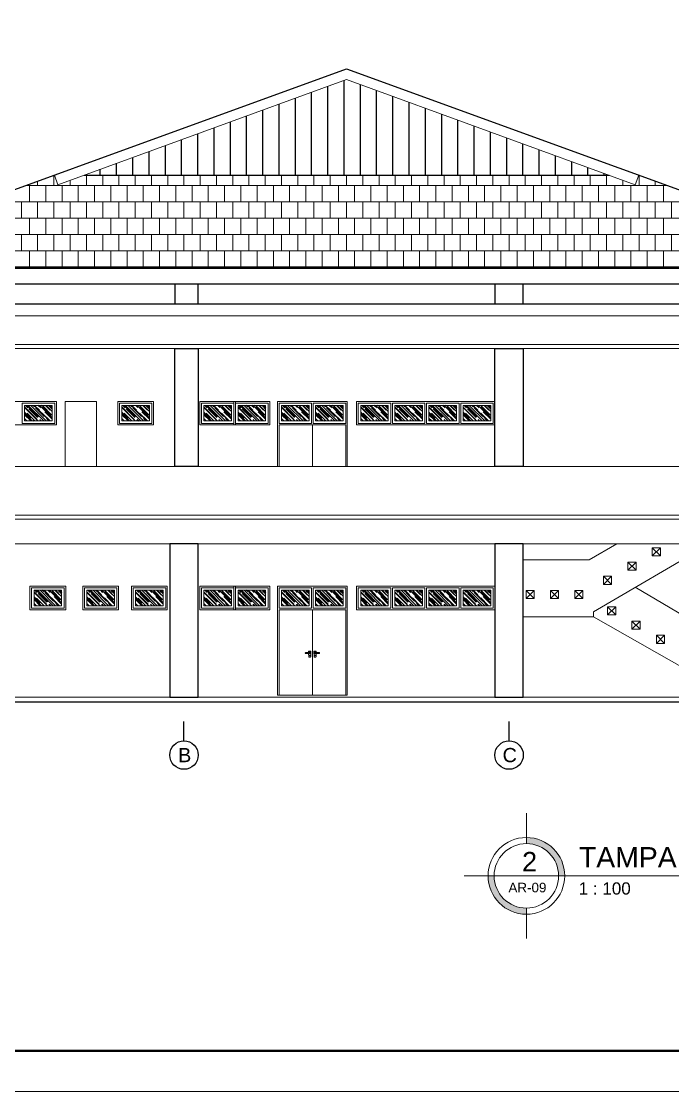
# Model space of a CAD drawing. Header units: inches. Extents: x 249 to 1192, y -18 to 440.
# Drawn here: x 605.85 to 621.88, y 170.49 to 196.81 of the extents above; entities that cross this region are included whole.
import ezdxf
from ezdxf.enums import TextEntityAlignment as Align

# ---------------------------------------------------------------- set-up
doc = ezdxf.new("R2010")
doc.units = ezdxf.units.IN
doc.header["$MEASUREMENT"] = 0
for name, color, linetype, lineweight in [('ARSIR GENTING', 32, 'Continuous', 5), ('BALOK', 3, 'Continuous', 20), ('DIMENSI', 85, 'Continuous', 20), ('DINDING', 6, 'Continuous', 0), ('GRS KOP', 1, 'Continuous', 40), ('KACA', 141, 'Continuous', 30), ('KOP', 7, 'Continuous', 20), ('KUSEN', 16, 'Continuous', 15), ('LANTAI', 135, 'Continuous', 9), ('TEXT (KETERANGAN)', 7, 'Continuous', 25)]:
    doc.layers.add(name, color=color, linetype=linetype, lineweight=lineweight)
for name, color, linetype in [('ATAP', 123, 'Continuous'), ('GROUND', 36, 'Continuous'), ('KOLOM', 5, 'Continuous')]:
    doc.layers.add(name, color=color, linetype=linetype)
doc.styles.add('ARIAL', font='arial.ttf')
doc.styles.add('S', font='SIMPLEX', dxfattribs={"width": 1.1})
doc.styles.get("Standard").update_dxf_attribs({"font": 'arial.ttf'})

# ---------------------------------------------------------------- blocks, each defined once
blk = doc.blocks.new('KOP-ARS')
at = {"layer": 'GRS KOP'}
blk.add_line((1, 1), (83, 1), dxfattribs=at)
at = {"layer": 'KOP'}
blk.add_lwpolyline([(0, 0), (84, 0), (84, 55), (0, 55)], close=True, dxfattribs=at)
for tag, height, p in [('SUKMA', 0.2, (78, 9.9)), ('1:100', 0.25, (81.3, 5.5)), ('1:100', 0.25, (81.3, 4.9)), ('1:100', 0.25, (81.3, 4.3)), ('AR-01', 0.35, (78.15, 2.7)), ('10', 0.35, (81.3, 2.7)), ('2012', 0.35, (81.3, 1.7))]:
    blk.add_attdef(tag, text='', height=height, dxfattribs=at).set_placement(p, align=Align.MIDDLE)
for p in [(73.7, 5.325), (73.7, 4.725), (73.7, 4.125)]:
    blk.add_attdef('-', p, '', height=0.35, dxfattribs=at)
blk = doc.blocks.new('JUDUL GAMBAR')
at = {"layer": 'DIMENSI'}
h = blk.add_hatch(color=256, dxfattribs=at)
h.paths.add_polyline_path([(-32.945, 252.895), (-32.945, 253.045, -0.414214), (-33.739, 253.838), (-33.889, 253.838, 0.414214)])
h.paths.add_polyline_path([(-32.945, 254.781), (-32.945, 254.631, -0.414214), (-32.152, 253.838), (-32.002, 253.838, 0.414214)])
for points in [[(-32.945, 255.382), (-32.945, 254.631)], [(-34.474, 253.838), (-26.071, 253.838)], [(-32.945, 253.045), (-32.945, 252.294)]]:
    blk.add_lwpolyline(points, dxfattribs=at)
for radius in [0.943, 0.793]:
    blk.add_circle((-32.945, 253.838), radius, dxfattribs=at)
at = {"layer": 'DIMENSI', "style": 'ARIAL'}
for tag, height, p in [('JUDUL', 0.5, (-31.652, 253.895)), ('SKALA', 0.3, (-31.658, 253.289))]:
    blk.add_attdef(tag, text='', height=height, dxfattribs=at).set_placement(p, align=Align.BOTTOM_LEFT)
for tag, height, p in [('NO', 0.478, (-32.866, 254.188)), ('AR', 0.236, (-32.919, 253.551))]:
    blk.add_attdef(tag, text='', height=height, dxfattribs=at).set_placement(p, align=Align.MIDDLE_CENTER)
blk = doc.blocks.new('NAV')
blk.add_circle((0, -0.4), 0.35)
at = {"style": 'S', "width": 0.75, "flags": 4}
blk.add_attdef('AV', text='', height=0.3, dxfattribs=at).set_placement((0, -0.4), align=Align.MIDDLE)
blk = doc.blocks.new('HANDEL')
at = {"elevation": -400}
blk.add_lwpolyline([(849.9, 209), (850, 212.5, 0.424007), (849.5, 213), (844.6, 213, 0.424007), (844.1, 212.5), (844.5, 199, 0.404487), (845.5, 198), (848.6, 198, 0.404487), (849.6, 199), (849.9, 207)], format="xyb", dxfattribs=at)
blk.add_lwpolyline([(847.8, 209.3), (846.3, 209.3), (846.3, 209), (847.8, 209)], close=True, dxfattribs=at)
for points in [[(846.6, 203), (846.6, 202.6)], [(846.6, 203), (847.4, 203)], [(846.6, 201.4), (846.6, 201)], [(846.6, 201), (847.4, 201)], [(846.9, 202.4), (847.1, 202.4)], [(846.9, 202.4), (846.9, 201.6)], [(846.9, 202), (847.1, 202)], [(846.9, 201.6), (847.1, 201.6)], [(847, 209), (857, 209)], [(847, 207), (857, 207)], [(847, 202.4), (847, 201.6)], [(847.1, 202.4), (847.1, 201.6)], [(847.4, 203), (847.4, 202.6)], [(847.4, 201.4), (847.4, 201)]]:
    blk.add_lwpolyline(points, dxfattribs=at)
for radius in [0.65, 0.55]:
    blk.add_circle((847, 202, -400), radius)
for centre, radius, start, end in [((847.1, 209.1, -400), 3, 356.9512, 313.9576), ((847.1, 209.1, -400), 2.5, 356.3406, 300.2513), ((847.1, 209.1, -400), 1.5, 353.8937, 227.3816), ((847, 208, -400), 1, 83.8945, 270), ((847, 202, -400), 0.75, 122.231, 237.769), ((847, 202, -400), 0.75, 302.231, 57.769), ((857, 208, -400), 1, 270, 90)]:
    blk.add_arc(centre, radius, start, end)
blk = doc.blocks.new('ROOSTER')
at = {"layer": 'DINDING'}
blk.add_lwpolyline([(697.131, 206.281), (697.331, 206.281), (697.331, 206.481), (697.131, 206.481)], close=True, dxfattribs=at)
for points in [[(697.131, 206.281), (697.331, 206.481)], [(697.331, 206.281), (697.131, 206.481)]]:
    blk.add_lwpolyline(points, dxfattribs=at)
blk = doc.blocks.new('ampak samping')
at = {"layer": 'ARSIR GENTING'}
h = blk.add_hatch(dxfattribs=at)
h.set_pattern_fill('AR-B88', color=256, scale=0.05, style=0)
h.set_pattern_definition([(0, (600.4541, 190.76794), (0, 0.4), []), (90, (600.45412, 190.76794), (-0.2, 0.4), [0.4, -0.4])])
h.paths.add_polyline_path([(627.257, 190.768), (621.046, 193.026), (620.961, 192.791), (620.315, 193.026), (607.396, 193.026), (606.75, 192.791), (606.665, 193.026), (600.454, 190.768)])
at = {"layer": 'ATAP'}
h = blk.add_hatch(dxfattribs=at)
h.set_pattern_fill('_USER', color=256, scale=0.4, angle=90, style=0, pattern_type=0)
h.set_pattern_definition([(90, (607.3963, 193.0262), (-0.4, 2e-17), [])])
h.paths.add_polyline_path([(620.315, 193.026), (613.856, 195.375), (607.396, 193.026)])
at = {"layer": 'KACA'}
h = blk.add_hatch(dxfattribs=at)
h.set_pattern_fill('AR-RROOF', color=256, scale=0.1, angle=45, style=0)
h.set_pattern_definition([(135, (610.4247, 185.08173), (-0.0848528, 0.2262742), [1.5, -0.2, 0.5, -0.1]), (135, (610.36601, 185.21113), (0.164756, 0.0233345), [0.3, -0.033, 0.6, -0.075]), (135, (610.44945, 185.17719), (-0.3203194, 0.4150717), [0.8, -0.14, 0.4, -0.1])])
h.paths.add_polyline_path([(606.614, 187.362), (605.934, 187.362), (605.934, 186.982), (606.614, 186.982)])
h = blk.add_hatch(dxfattribs=at)
h.set_pattern_fill('AR-RROOF', color=256, scale=0.1, angle=45, style=0)
h.set_pattern_definition([(135, (612.81817, 185.08173), (-0.0848528, 0.2262742), [1.5, -0.2, 0.5, -0.1]), (135, (612.75948, 185.21113), (0.164756, 0.0233345), [0.3, -0.033, 0.6, -0.075]), (135, (612.842915, 185.17719), (-0.3203194, 0.4150717), [0.8, -0.14, 0.4, -0.1])])
h.paths.add_polyline_path([(609.008, 187.362), (608.327, 187.362), (608.327, 186.982), (609.008, 186.982)])
h = blk.add_hatch(dxfattribs=at)
h.set_pattern_fill('AR-RROOF', color=256, scale=0.1, angle=45, style=0)
h.set_pattern_definition([(135, (614.83542, 185.08173), (-0.0848528, 0.2262742), [1.5, -0.2, 0.5, -0.1]), (135, (614.77673, 185.21113), (0.164756, 0.0233345), [0.3, -0.033, 0.6, -0.075]), (135, (614.86017, 185.17719), (-0.3203194, 0.4150717), [0.8, -0.14, 0.4, -0.1])])
h.paths.add_polyline_path([(611.025, 187.362), (610.345, 187.362), (610.345, 186.982), (611.025, 186.982)])
h = blk.add_hatch(dxfattribs=at)
h.set_pattern_fill('AR-RROOF', color=256, scale=0.1, angle=45, style=0)
h.set_pattern_definition([(135, (615.67561, 185.08173), (-0.0848528, 0.2262742), [1.5, -0.2, 0.5, -0.1]), (135, (615.61692, 185.21113), (0.164756, 0.0233345), [0.3, -0.033, 0.6, -0.075]), (135, (615.70036, 185.17719), (-0.3203194, 0.4150717), [0.8, -0.14, 0.4, -0.1])])
h.paths.add_polyline_path([(611.865, 187.362), (611.185, 187.362), (611.185, 186.982), (611.865, 186.982)])
h = blk.add_hatch(dxfattribs=at)
h.set_pattern_fill('AR-RROOF', color=256, scale=0.1, angle=45, style=0)
h.set_pattern_definition([(135, (616.74572, 185.08173), (-0.0848528, 0.2262742), [1.5, -0.2, 0.5, -0.1]), (135, (616.68703, 185.21113), (0.164756, 0.0233345), [0.3, -0.033, 0.6, -0.075]), (135, (616.77047, 185.17719), (-0.3203194, 0.4150717), [0.8, -0.14, 0.4, -0.1])])
h.paths.add_polyline_path([(612.935, 187.362), (612.255, 187.362), (612.255, 186.982), (612.935, 186.982)])
h = blk.add_hatch(dxfattribs=at)
h.set_pattern_fill('AR-RROOF', color=256, scale=0.1, angle=45, style=0)
h.set_pattern_definition([(135, (617.58592, 185.08173), (-0.0848528, 0.2262742), [1.5, -0.2, 0.5, -0.1]), (135, (617.52723, 185.21113), (0.164756, 0.0233345), [0.3, -0.033, 0.6, -0.075]), (135, (617.610666, 185.17719), (-0.3203194, 0.4150717), [0.8, -0.14, 0.4, -0.1])])
h.paths.add_polyline_path([(613.775, 187.362), (613.095, 187.362), (613.095, 186.982), (613.775, 186.982)])
h = blk.add_hatch(dxfattribs=at)
h.set_pattern_fill('AR-RROOF', color=256, scale=0.1, angle=45, style=0)
h.set_pattern_definition([(135, (618.69473, 185.08173), (-0.0848528, 0.2262742), [1.5, -0.2, 0.5, -0.1]), (135, (618.63604, 185.21113), (0.164756, 0.0233345), [0.3, -0.033, 0.6, -0.075]), (135, (618.719475, 185.17719), (-0.3203194, 0.4150717), [0.8, -0.14, 0.4, -0.1])])
h.paths.add_polyline_path([(614.884, 187.362), (614.204, 187.362), (614.204, 186.982), (614.884, 186.982)])
h = blk.add_hatch(dxfattribs=at)
h.set_pattern_fill('AR-RROOF', color=256, scale=0.1, angle=45, style=0)
h.set_pattern_definition([(135, (619.53492, 185.08173), (-0.0848528, 0.2262742), [1.5, -0.2, 0.5, -0.1]), (135, (619.47623, 185.21113), (0.164756, 0.0233345), [0.3, -0.033, 0.6, -0.075]), (135, (619.55967, 185.17719), (-0.3203194, 0.4150717), [0.8, -0.14, 0.4, -0.1])])
h.paths.add_polyline_path([(615.724, 187.362), (615.044, 187.362), (615.044, 186.982), (615.724, 186.982)])
h = blk.add_hatch(dxfattribs=at)
h.set_pattern_fill('AR-RROOF', color=256, scale=0.1, angle=45, style=0)
h.set_pattern_definition([(135, (620.37511, 185.08173), (-0.0848528, 0.2262742), [1.5, -0.2, 0.5, -0.1]), (135, (620.31642, 185.21113), (0.164756, 0.0233345), [0.3, -0.033, 0.6, -0.075]), (135, (620.39986, 185.17719), (-0.3203194, 0.4150717), [0.8, -0.14, 0.4, -0.1])])
h.paths.add_polyline_path([(616.565, 187.362), (615.884, 187.362), (615.884, 186.982), (616.565, 186.982)])
h = blk.add_hatch(dxfattribs=at)
h.set_pattern_fill('AR-RROOF', color=256, scale=0.1, angle=45, style=0)
h.set_pattern_definition([(135, (621.21531, 185.08173), (-0.0848528, 0.2262742), [1.5, -0.2, 0.5, -0.1]), (135, (621.15662, 185.21113), (0.164756, 0.0233345), [0.3, -0.033, 0.6, -0.075]), (135, (621.24006, 185.17719), (-0.3203194, 0.4150717), [0.8, -0.14, 0.4, -0.1])])
h.paths.add_polyline_path([(617.405, 187.362), (616.725, 187.362), (616.725, 186.982), (617.405, 186.982)])
h = blk.add_hatch(dxfattribs=at)
h.set_pattern_fill('AR-RROOF', color=256, scale=0.1, angle=45, style=0)
h.set_pattern_definition([(135, (610.65552, 180.53673), (-0.0848528, 0.2262742), [1.5, -0.2, 0.5, -0.1]), (135, (610.59683, 180.66613), (0.164756, 0.0233345), [0.3, -0.033, 0.6, -0.075]), (135, (610.68027, 180.63219), (-0.3203194, 0.4150717), [0.8, -0.14, 0.4, -0.1])])
h.paths.add_polyline_path([(606.845, 182.817), (606.165, 182.817), (606.165, 182.437), (606.845, 182.437)])
h = blk.add_hatch(dxfattribs=at)
h.set_pattern_fill('AR-RROOF', color=256, scale=0.1, angle=45, style=0)
h.set_pattern_definition([(135, (611.9556, 180.53673), (-0.0848528, 0.2262742), [1.5, -0.2, 0.5, -0.1]), (135, (611.89691, 180.66613), (0.164756, 0.0233345), [0.3, -0.033, 0.6, -0.075]), (135, (611.98035, 180.63219), (-0.3203194, 0.4150717), [0.8, -0.14, 0.4, -0.1])])
h.paths.add_polyline_path([(608.145, 182.817), (607.465, 182.817), (607.465, 182.437), (608.145, 182.437)])
h = blk.add_hatch(dxfattribs=at)
h.set_pattern_fill('AR-RROOF', color=256, scale=0.1, angle=45, style=0)
h.set_pattern_definition([(135, (613.15574, 180.53673), (-0.0848528, 0.2262742), [1.5, -0.2, 0.5, -0.1]), (135, (613.09705, 180.66613), (0.164756, 0.0233345), [0.3, -0.033, 0.6, -0.075]), (135, (613.180484, 180.63219), (-0.3203194, 0.4150717), [0.8, -0.14, 0.4, -0.1])])
h.paths.add_polyline_path([(609.345, 182.817), (608.665, 182.817), (608.665, 182.437), (609.345, 182.437)])
h = blk.add_hatch(dxfattribs=at)
h.set_pattern_fill('AR-RROOF', color=256, scale=0.1, angle=45, style=0)
h.set_pattern_definition([(135, (614.83542, 180.53673), (-0.0848528, 0.2262742), [1.5, -0.2, 0.5, -0.1]), (135, (614.77673, 180.66613), (0.164756, 0.0233345), [0.3, -0.033, 0.6, -0.075]), (135, (614.86017, 180.63219), (-0.3203194, 0.4150717), [0.8, -0.14, 0.4, -0.1])])
h.paths.add_polyline_path([(611.025, 182.817), (610.345, 182.817), (610.345, 182.437), (611.025, 182.437)])
h = blk.add_hatch(dxfattribs=at)
h.set_pattern_fill('AR-RROOF', color=256, scale=0.1, angle=45, style=0)
h.set_pattern_definition([(135, (615.67561, 180.53673), (-0.0848528, 0.2262742), [1.5, -0.2, 0.5, -0.1]), (135, (615.61692, 180.66613), (0.164756, 0.0233345), [0.3, -0.033, 0.6, -0.075]), (135, (615.70036, 180.63219), (-0.3203194, 0.4150717), [0.8, -0.14, 0.4, -0.1])])
h.paths.add_polyline_path([(611.865, 182.817), (611.185, 182.817), (611.185, 182.437), (611.865, 182.437)])
h = blk.add_hatch(dxfattribs=at)
h.set_pattern_fill('AR-RROOF', color=256, scale=0.1, angle=45, style=0)
h.set_pattern_definition([(135, (616.74572, 180.53673), (-0.0848528, 0.2262742), [1.5, -0.2, 0.5, -0.1]), (135, (616.68703, 180.66613), (0.164756, 0.0233345), [0.3, -0.033, 0.6, -0.075]), (135, (616.77047, 180.63219), (-0.3203194, 0.4150717), [0.8, -0.14, 0.4, -0.1])])
h.paths.add_polyline_path([(612.935, 182.817), (612.255, 182.817), (612.255, 182.437), (612.935, 182.437)])
h = blk.add_hatch(dxfattribs=at)
h.set_pattern_fill('AR-RROOF', color=256, scale=0.1, angle=45, style=0)
h.set_pattern_definition([(135, (617.58592, 180.53673), (-0.0848528, 0.2262742), [1.5, -0.2, 0.5, -0.1]), (135, (617.52723, 180.66613), (0.164756, 0.0233345), [0.3, -0.033, 0.6, -0.075]), (135, (617.610666, 180.63219), (-0.3203194, 0.4150717), [0.8, -0.14, 0.4, -0.1])])
h.paths.add_polyline_path([(613.775, 182.817), (613.095, 182.817), (613.095, 182.437), (613.775, 182.437)])
h = blk.add_hatch(dxfattribs=at)
h.set_pattern_fill('AR-RROOF', color=256, scale=0.1, angle=45, style=0)
h.set_pattern_definition([(135, (618.69473, 180.53673), (-0.0848528, 0.2262742), [1.5, -0.2, 0.5, -0.1]), (135, (618.63604, 180.66613), (0.164756, 0.0233345), [0.3, -0.033, 0.6, -0.075]), (135, (618.719475, 180.63219), (-0.3203194, 0.4150717), [0.8, -0.14, 0.4, -0.1])])
h.paths.add_polyline_path([(614.884, 182.817), (614.204, 182.817), (614.204, 182.437), (614.884, 182.437)])
h = blk.add_hatch(dxfattribs=at)
h.set_pattern_fill('AR-RROOF', color=256, scale=0.1, angle=45, style=0)
h.set_pattern_definition([(135, (619.53492, 180.53673), (-0.0848528, 0.2262742), [1.5, -0.2, 0.5, -0.1]), (135, (619.47623, 180.66613), (0.164756, 0.0233345), [0.3, -0.033, 0.6, -0.075]), (135, (619.55967, 180.63219), (-0.3203194, 0.4150717), [0.8, -0.14, 0.4, -0.1])])
h.paths.add_polyline_path([(615.724, 182.817), (615.044, 182.817), (615.044, 182.437), (615.724, 182.437)])
h = blk.add_hatch(dxfattribs=at)
h.set_pattern_fill('AR-RROOF', color=256, scale=0.1, angle=45, style=0)
h.set_pattern_definition([(135, (620.37511, 180.53673), (-0.0848528, 0.2262742), [1.5, -0.2, 0.5, -0.1]), (135, (620.31642, 180.66613), (0.164756, 0.0233345), [0.3, -0.033, 0.6, -0.075]), (135, (620.39986, 180.63219), (-0.3203194, 0.4150717), [0.8, -0.14, 0.4, -0.1])])
h.paths.add_polyline_path([(616.565, 182.817), (615.884, 182.817), (615.884, 182.437), (616.565, 182.437)])
h = blk.add_hatch(dxfattribs=at)
h.set_pattern_fill('AR-RROOF', color=256, scale=0.1, angle=45, style=0)
h.set_pattern_definition([(135, (621.21531, 180.53673), (-0.0848528, 0.2262742), [1.5, -0.2, 0.5, -0.1]), (135, (621.15662, 180.66613), (0.164756, 0.0233345), [0.3, -0.033, 0.6, -0.075]), (135, (621.24006, 180.63219), (-0.3203194, 0.4150717), [0.8, -0.14, 0.4, -0.1])])
h.paths.add_polyline_path([(617.405, 182.817), (616.725, 182.817), (616.725, 182.437), (617.405, 182.437)])
at = {"layer": 'ATAP'}
for points in [[(600.454, 190.768), (613.856, 195.641), (627.257, 190.768)], [(607.396, 193.026), (620.315, 193.026)], [(627.246, 190.73), (600.466, 190.73), (600.454, 190.768), (627.257, 190.768), (627.246, 190.73)], [(627.106, 190.73), (626.965, 190.343), (600.746, 190.343), (600.605, 190.73)]]:
    blk.add_lwpolyline(points, dxfattribs=at)
blk.add_lwpolyline([(601.505, 189.862), (626.204, 189.862), (626.204, 190.343), (601.505, 190.343)], close=True, dxfattribs=at)
at = {"layer": 'BALOK'}
for points in [[(598.456, 189.862), (628.68, 189.862), (628.68, 189.562), (598.456, 189.562)], [(628.43, 189.562), (598.706, 189.562), (598.706, 188.862), (628.43, 188.862)], [(598.456, 188.862), (628.68, 188.862), (628.68, 188.762), (598.456, 188.762)], [(598.456, 184.662), (628.83, 184.662), (628.83, 184.562), (598.456, 184.562)]]:
    blk.add_lwpolyline(points, close=True, dxfattribs=at)
for points in [[(628.63, 185.862), (598.756, 185.862), (598.756, 184.662), (628.63, 184.662), (628.63, 185.112)], [(628.43, 184.662), (628.43, 184.662), (598.756, 184.662)], [(598.756, 184.562), (598.756, 183.962), (628.43, 183.962), (628.43, 184.562)]]:
    blk.add_lwpolyline(points, dxfattribs=at)
at = {"layer": 'DINDING'}
for points in [[(606.75, 192.791), (613.856, 195.375), (620.961, 192.791)], [(606.665, 193.026), (606.75, 192.791)], [(621.046, 193.026), (620.961, 192.791)], [(618.205, 182.162), (619.93, 182.162), (619.93, 182.288), (622.799, 183.962)], [(618.205, 183.562), (619.823, 183.562), (620.509, 183.962)], [(621.38, 183.862), (621.58, 183.662)], [(621.38, 183.662), (621.58, 183.862)], [(620.78, 183.512), (620.98, 183.312)], [(620.78, 183.312), (620.98, 183.512)], [(620.18, 183.162), (620.38, 182.962)], [(620.18, 182.962), (620.38, 183.162)], [(620.962, 182.89), (623.68, 181.287), (623.68, 180.187), (623.41, 180.187), (619.93, 182.162), (618.205, 182.162)], [(618.273, 182.812), (618.473, 182.612)], [(618.273, 182.612), (618.473, 182.812)], [(618.873, 182.812), (619.073, 182.612)], [(618.873, 182.612), (619.073, 182.812)], [(619.473, 182.812), (619.673, 182.612)], [(619.473, 182.612), (619.673, 182.812)]]:
    blk.add_lwpolyline(points, dxfattribs=at)
for points in [[(606.93, 185.862), (607.705, 185.862), (607.705, 187.462), (606.93, 187.462)], [(621.38, 183.862), (621.58, 183.862), (621.58, 183.662), (621.38, 183.662)], [(620.78, 183.512), (620.98, 183.512), (620.98, 183.312), (620.78, 183.312)], [(620.18, 183.162), (620.38, 183.162), (620.38, 182.962), (620.18, 182.962)], [(618.273, 182.812), (618.473, 182.812), (618.473, 182.612), (618.273, 182.612)], [(618.873, 182.812), (619.073, 182.812), (619.073, 182.612), (618.873, 182.612)], [(619.473, 182.812), (619.673, 182.812), (619.673, 182.612), (619.473, 182.612)]]:
    blk.add_lwpolyline(points, close=True, dxfattribs=at)
at = {"layer": 'GROUND'}
blk.add_lwpolyline([(654.013, 180.067), (596.184, 180.067)], dxfattribs=at)
at = {"layer": 'KOLOM'}
for points in [[(609.63, 189.862), (610.205, 189.862), (610.205, 190.343), (609.63, 190.343)], [(617.505, 189.862), (618.205, 189.862), (618.205, 190.343), (617.505, 190.343)], [(610.205, 185.862), (609.63, 185.862), (609.63, 188.762), (610.205, 188.762)], [(617.505, 188.762), (618.205, 188.762), (618.205, 185.862), (617.505, 185.862)], [(609.505, 180.187), (610.205, 180.187), (610.205, 183.962), (609.505, 183.962)], [(617.505, 180.187), (618.205, 180.187), (618.205, 183.962), (617.505, 183.962)]]:
    blk.add_lwpolyline(points, close=True, dxfattribs=at)
at = {"layer": 'KUSEN'}
for points in [[(603.313, 186.882), (606.714, 186.882), (606.714, 187.462), (603.313, 187.462)], [(606.674, 187.422), (605.874, 187.422), (605.874, 186.922), (606.674, 186.922)], [(609.108, 187.462), (608.227, 187.462), (608.227, 186.882), (609.108, 186.882)], [(609.068, 187.422), (608.267, 187.422), (608.267, 186.922), (609.068, 186.922)], [(611.125, 187.462), (610.245, 187.462), (610.245, 186.882), (611.125, 186.882)], [(611.085, 187.422), (610.285, 187.422), (610.285, 186.922), (611.085, 186.922)], [(611.965, 187.462), (611.085, 187.462), (611.085, 186.882), (611.965, 186.882)], [(611.925, 187.422), (611.125, 187.422), (611.125, 186.922), (611.925, 186.922)], [(612.995, 187.422), (612.195, 187.422), (612.195, 186.922), (612.995, 186.922)], [(613.835, 187.422), (613.035, 187.422), (613.035, 186.922), (613.835, 186.922)], [(617.505, 186.882), (614.104, 186.882), (614.104, 187.462), (617.505, 187.462)], [(614.944, 187.422), (614.144, 187.422), (614.144, 186.922), (614.944, 186.922)], [(615.784, 187.422), (614.984, 187.422), (614.984, 186.922), (615.784, 186.922)], [(616.625, 187.422), (615.824, 187.422), (615.824, 186.922), (616.625, 186.922)], [(617.465, 187.422), (616.665, 187.422), (616.665, 186.922), (617.465, 186.922)], [(606.614, 187.362), (605.934, 187.362), (605.934, 186.982), (606.614, 186.982)], [(609.008, 187.362), (608.327, 187.362), (608.327, 186.982), (609.008, 186.982)], [(611.025, 187.362), (610.345, 187.362), (610.345, 186.982), (611.025, 186.982)], [(611.865, 187.362), (611.185, 187.362), (611.185, 186.982), (611.865, 186.982)], [(612.935, 187.362), (612.255, 187.362), (612.255, 186.982), (612.935, 186.982)], [(613.775, 187.362), (613.095, 187.362), (613.095, 186.982), (613.775, 186.982)], [(614.884, 187.362), (614.204, 187.362), (614.204, 186.982), (614.884, 186.982)], [(615.724, 187.362), (615.044, 187.362), (615.044, 186.982), (615.724, 186.982)], [(616.565, 187.362), (615.884, 187.362), (615.884, 186.982), (616.565, 186.982)], [(617.405, 187.362), (616.725, 187.362), (616.725, 186.982), (617.405, 186.982)], [(606.945, 182.917), (606.065, 182.917), (606.065, 182.337), (606.945, 182.337)], [(608.245, 182.917), (607.365, 182.917), (607.365, 182.337), (608.245, 182.337)], [(609.445, 182.917), (608.565, 182.917), (608.565, 182.337), (609.445, 182.337)], [(611.125, 182.917), (610.245, 182.917), (610.245, 182.337), (611.125, 182.337)], [(611.965, 182.917), (611.085, 182.917), (611.085, 182.337), (611.965, 182.337)], [(613.875, 182.917), (612.155, 182.917), (612.155, 180.237), (613.875, 180.237)], [(617.505, 182.337), (614.104, 182.337), (614.104, 182.917), (617.505, 182.917)], [(606.905, 182.877), (606.105, 182.877), (606.105, 182.377), (606.905, 182.377)], [(606.845, 182.817), (606.165, 182.817), (606.165, 182.437), (606.845, 182.437)], [(608.205, 182.877), (607.405, 182.877), (607.405, 182.377), (608.205, 182.377)], [(608.145, 182.817), (607.465, 182.817), (607.465, 182.437), (608.145, 182.437)], [(609.405, 182.877), (608.605, 182.877), (608.605, 182.377), (609.405, 182.377)], [(609.345, 182.817), (608.665, 182.817), (608.665, 182.437), (609.345, 182.437)], [(611.085, 182.877), (610.285, 182.877), (610.285, 182.377), (611.085, 182.377)], [(611.025, 182.817), (610.345, 182.817), (610.345, 182.437), (611.025, 182.437)], [(611.925, 182.877), (611.125, 182.877), (611.125, 182.377), (611.925, 182.377)], [(611.865, 182.817), (611.185, 182.817), (611.185, 182.437), (611.865, 182.437)], [(612.995, 182.877), (612.195, 182.877), (612.195, 182.377), (612.995, 182.377)], [(612.935, 182.817), (612.255, 182.817), (612.255, 182.437), (612.935, 182.437)], [(613.835, 182.877), (613.035, 182.877), (613.035, 182.377), (613.835, 182.377)], [(613.775, 182.817), (613.095, 182.817), (613.095, 182.437), (613.775, 182.437)], [(614.944, 182.877), (614.144, 182.877), (614.144, 182.377), (614.944, 182.377)], [(614.884, 182.817), (614.204, 182.817), (614.204, 182.437), (614.884, 182.437)], [(615.784, 182.877), (614.984, 182.877), (614.984, 182.377), (615.784, 182.377)], [(615.724, 182.817), (615.044, 182.817), (615.044, 182.437), (615.724, 182.437)], [(616.625, 182.877), (615.824, 182.877), (615.824, 182.377), (616.625, 182.377)], [(616.565, 182.817), (615.884, 182.817), (615.884, 182.437), (616.565, 182.437)], [(617.465, 182.877), (616.665, 182.877), (616.665, 182.377), (617.465, 182.377)], [(617.405, 182.817), (616.725, 182.817), (616.725, 182.437), (617.405, 182.437)], [(612.195, 180.237), (613.835, 180.237), (613.835, 182.337), (612.195, 182.337)], [(612.195, 180.237), (613.835, 180.237), (613.835, 182.337), (612.195, 182.337)], [(613.015, 182.337), (613.835, 182.337), (613.835, 180.237), (613.015, 180.237)]]:
    blk.add_lwpolyline(points, close=True, dxfattribs=at)
for points in [[(613.875, 185.862), (613.875, 187.462), (612.155, 187.462), (612.155, 185.862)], [(613.835, 185.862), (613.835, 186.882), (612.195, 186.882), (612.195, 185.862)], [(613.835, 185.862), (613.835, 186.882), (612.195, 186.882), (612.195, 185.862)], [(613.015, 185.862), (613.015, 186.882), (613.835, 186.882), (613.835, 185.862)]]:
    blk.add_lwpolyline(points, dxfattribs=at)
at = {"layer": 'LANTAI'}
blk.add_lwpolyline([(599.006, 180.067), (628.605, 180.067), (628.605, 180.187), (599.006, 180.187)], close=True, dxfattribs=at)
at = {"layer": 'DINDING', "xscale": -1}
for p in [(1317.611, -24.07), (1318.211, -24.42), (1318.811, -24.77)]:
    blk.add_blockref('ROOSTER', p, dxfattribs=at)
at = {"layer": 'KUSEN', "yscale": 0.01, "zscale": 0.01}
for p, xscale in [((621.42, 179.193), -0.01), ((604.61, 179.193), 0.01)]:
    blk.add_blockref('HANDEL', p, dxfattribs=dict(at, xscale=xscale))

msp = doc.modelspace()

# ---------------------------------------------------------------- linework, layer by layer
at = {"layer": 'TEXT (KETERANGAN)'}
for points in [[(609.8553, 179.1139), (609.8553, 179.589)], [(617.8553, 179.1139), (617.8553, 179.589)]]:
    msp.add_lwpolyline(points, dxfattribs=at)

# ---------------------------------------------------------------- block references
at = {"layer": 'DIMENSI'}
msp.add_blockref('JUDUL GAMBAR', (651.2263, -78.0447), dxfattribs=at).add_auto_attribs({'AR': 'AR-09', 'NO': '2', 'SKALA': '1 : 100', 'JUDUL': 'TAMPAK SAMPING KIRI'})
at = {"layer": 'DINDING'}
msp.add_blockref('ampak samping', (0, 0), dxfattribs=at)
at = {"layer": 'KOP'}
msp.add_blockref('KOP-ARS', (585.2179, 170.4885), dxfattribs=at)
at = {"layer": 'TEXT (KETERANGAN)'}
ref = msp.add_blockref('NAV', (609.8553, 179.1639), dxfattribs=at)
ref.add_attrib('AV', 'B', dxfattribs={"layer": '0', "height": 0.35, "flags": 4}).set_placement((609.8718, 178.7639), align=Align.MIDDLE)
ref = msp.add_blockref('NAV', (617.8553, 179.1639), dxfattribs=at)
ref.add_attrib('AV', 'C', dxfattribs={"layer": '0', "height": 0.35, "flags": 4}).set_placement((617.8718, 178.7639), align=Align.MIDDLE)

doc.saveas('drawing.dxf')
